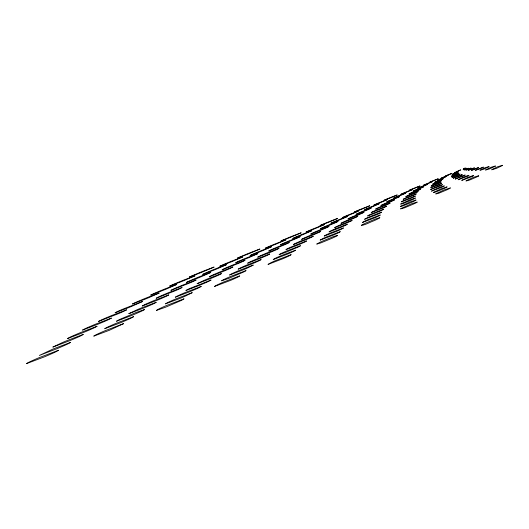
<?xml version="1.0" encoding="UTF-8"?>
<svg xmlns="http://www.w3.org/2000/svg" width="529" height="529" viewBox="0 0 529 529"><rect width="100%" height="100%" fill="white"/><g stroke="black" fill="none" stroke-linecap="round" stroke-linejoin="round"><path stroke-width="0.79" d="M445.59 175.932L451.72 173.433L449.571 174.378A9.886 0.377 -21.1 0 1 448.01 175.013L445.597 175.932M351.415 220.811L352.169 220.295L341.231 224.475A22.304 0.853 -21.1 0 0 338.844 225.513A21.881 0.84 -21.1 0 0 337.495 226.128L336.907 226.399A25.022 0.959 -21.1 0 0 335.531 227.08L334.632 227.662L344.862 223.78A23.739 0.913 -21.1 0 0 347.401 222.689L349.524 221.737A22.965 0.879 -21.1 0 0 351.415 220.811M463.86 168.652L465.189 168.07L463.801 168.672M335.71 228.64L347.381 224.17L346.707 224.686A25.63 0.985 -21.1 0 1 345.384 225.354L343.414 226.273A25.26 0.972 -21.1 0 1 340.894 227.377L329.051 231.92L329.871 231.345A27.766 1.065 -21.1 0 1 331.247 230.644L331.848 230.36A23.944 0.919 -21.1 0 1 335.71 228.64M457.929 171.052L460.746 169.862L454.484 172.778L457.618 171.363M214.523 286.46L230.842 280.271A34.689 1.329 -21.1 0 0 234.294 278.75L237.005 277.494A36.065 1.382 -21.1 0 0 238.81 276.568L239.743 275.86L223.588 282.043A33.492 1.283 -21.1 0 0 220.183 283.544A33.069 1.27 -21.1 0 0 218.279 284.417L217.465 284.807A38.22 1.468 -21.1 0 0 215.601 285.753L214.523 286.46M452.044 177.308L457.975 175.106A13.774 0.529 -21.1 0 0 459.489 174.378L459.681 174.272A16.22 0.622 -21.1 0 0 460.065 173.988L452.388 177.043A19.54 0.747 -21.1 0 0 452.083 177.261L452.083 177.261M431.618 191.121L441.523 187.392A21.616 0.827 -21.1 0 0 443.362 186.492L443.937 186.168A26.047 0.998 -21.1 0 0 444.36 185.858L440.102 187.121L432.167 190.698A29.227 1.124 -21.1 0 0 431.671 191.048L431.618 191.121M371.246 212.565L381.217 208.783A21.391 0.82 -21.1 0 0 383.313 207.857L384.947 207.097A21.755 0.833 -21.1 0 0 386.018 206.541L386.56 206.165L376.007 210.198A20.281 0.78 -21.1 0 0 373.527 211.316L373.031 211.554A23.944 0.919 -21.1 0 0 371.9 212.136L371.246 212.565M183.9 298.872L182.73 299.685A37.275 1.428 -21.1 0 1 180.68 300.71L165.551 307.21L156.432 310.43L157.754 309.551A39.325 1.508 -21.1 0 1 159.864 308.5L162.879 307.111A35.602 1.369 -21.1 0 1 166.615 305.484L183.9 298.872M464.151 169.948L468.277 168.308A9.608 0.37 -21.1 0 0 468.344 168.189L464.257 169.842A13.509 0.516 -21.1 0 0 464.151 169.948M450.265 187.934L450.258 187.993A32.448 1.243 -21.1 0 1 449.862 188.337L449.253 188.688A26.1 1.005 -21.1 0 1 447.23 189.693L438.713 193.277L435.704 193.978A35.813 1.375 -21.1 0 1 436.174 193.607L444.386 189.825L450.265 187.934M301.682 239.32L312.236 235.319A25.022 0.959 -21.1 0 0 315.019 234.142L315.866 233.772A21.881 0.84 -21.1 0 0 318.048 232.806A22.304 0.853 -21.1 0 0 319.152 232.284L320.68 231.431L310.272 235.365A22.965 0.879 -21.1 0 0 306.714 236.88L304.519 237.852A23.739 0.913 -21.1 0 0 302.905 238.619L301.682 239.32M387.651 199.453L382.13 201.893A19.54 0.747 -21.1 0 1 380.053 202.739L373.897 205.08L375.722 204.201A13.774 0.529 -21.1 0 1 378.38 203.063L379.009 202.805A16.22 0.622 -21.1 0 1 381.66 201.721L387.651 199.453M328.919 226.478L326.79 227.609A20.281 0.78 -21.1 0 1 324.072 228.812L323.252 229.163A23.944 0.919 -21.1 0 1 320.567 230.287L310.735 234.076L312.494 233.091A21.391 0.82 -21.1 0 1 314.286 232.271L316.587 231.272A21.755 0.833 -21.1 0 1 319.205 230.175L328.919 226.478M415.92 200.028L415.84 200.174A29.531 1.131 -21.1 0 1 415.205 200.59L414.438 201.007A25.075 0.965 -21.1 0 1 412.078 202.131L402.919 205.933L400.321 206.489A32.507 1.25 -21.1 0 1 401.022 206.039L410.259 201.893L415.92 200.028M52.966 347.031L69.702 340.696A39.325 1.508 -21.1 0 0 74.139 338.818L77.942 337.158A35.602 1.369 -21.1 0 0 80.805 335.836L83.331 334.381L66.76 340.702A37.275 1.428 -21.1 0 0 62.389 342.554L52.966 347.031M441.576 183.252L441.523 183.345A19.778 0.76 -21.1 0 1 440.829 183.775L440.538 183.927A17.146 0.661 -21.1 0 1 439.354 184.495A17.47 0.668 -21.1 0 1 438.362 184.945L430.705 187.749A22.754 0.873 -21.1 0 1 431.221 187.425L441.576 183.252M271.41 246.792L262.814 250.601A29.227 1.124 -21.1 0 1 259.607 251.91L250.032 255.547L253.457 253.907A21.616 0.827 -21.1 0 1 256.869 252.459L258.86 251.632A26.047 0.998 -21.1 0 1 262 250.356L271.41 246.792M96.972 326.3L94.334 327.762A33.492 1.283 -21.1 0 1 92.542 328.588A33.069 1.27 -21.1 0 1 89.084 330.116L87.748 330.685A38.22 1.468 -21.1 0 1 83.41 332.51L67.342 338.646L70.178 337.099A34.689 1.329 -21.1 0 1 73.068 335.776L76.798 334.156A36.065 1.382 -21.1 0 1 81.076 332.364L96.972 326.3M458.015 172.593L457.982 172.646A10.17 0.39 -21.1 0 1 457.585 172.89L456.983 173.181A9.826 0.377 -21.1 0 1 455.839 173.697L451.865 175.132A12.994 0.496 -21.1 0 1 452.196 174.934L458.015 172.593M362.491 222.444L374.724 217.849A26.847 1.032 -21.1 0 0 377.084 216.778L378.857 215.918A30.213 1.157 -21.1 0 0 379.941 215.316L380.311 214.939L367.391 219.899A26.384 1.012 -21.1 0 0 365.228 220.897L362.491 222.444M452.758 174.034L458.147 171.78L453.399 173.664A9.773 0.377 -21.1 0 0 452.91 173.922L452.784 174.008M401.465 201.833L411.079 198.216A21.193 0.813 -21.1 0 0 412.931 197.383L414.313 196.709A23.554 0.906 -21.1 0 0 415.146 196.239L415.437 195.988L405.293 199.836A20.724 0.793 -21.1 0 0 403.607 200.617L402.384 201.232A26.199 1.005 -21.1 0 0 401.656 201.661L401.465 201.833M431.228 186.089L438.217 183.457A15.533 0.595 -21.1 0 0 439.559 182.849L440.551 182.366A16.888 0.648 -21.1 0 0 441.14 182.029L431.895 185.653A19.58 0.754 -21.1 0 0 431.366 185.963L431.228 186.089M128.911 313.631L143.928 307.951A35.463 1.362 -21.1 0 0 147.928 306.258L151.354 304.764A31.74 1.217 -21.1 0 0 153.939 303.573L156.253 302.31L141.382 307.931A33.393 1.283 -21.1 0 0 137.447 309.591L128.911 313.631M186.4 282.42L197.515 278.228A32.507 1.25 -21.1 0 0 201.172 276.727L210.787 272.448L199.817 276.581A29.531 1.131 -21.1 0 0 196.233 278.042L193.964 278.988A25.075 0.965 -21.1 0 0 190.116 280.635L186.4 282.42M306.503 240.999L305.583 241.621A26.9 1.032 -21.1 0 1 304.023 242.388L300.849 243.823A27.634 1.058 -21.1 0 1 297.867 245.106L285.918 249.642L286.983 248.954A28.89 1.111 -21.1 0 1 288.603 248.154L290.884 247.116A26.172 1.005 -21.1 0 1 293.694 245.892L306.503 240.999M455.35 179.033L463.292 176.078A18.284 0.701 -21.1 0 0 464.621 175.41L464.998 175.178A22.707 0.873 -21.1 0 0 465.209 174.967L461.526 176.078L455.634 178.789A26.219 1.005 -21.1 0 0 455.35 179.033M168.725 294.944L166.318 296.266A29.564 1.137 -21.1 0 1 161.583 298.382L160.38 298.892A34.398 1.323 -21.1 0 1 156.485 300.532L142.208 306.026L144.734 304.605A30.827 1.184 -21.1 0 1 147.346 303.415L150.705 301.96A32.196 1.237 -21.1 0 1 154.541 300.353L168.725 294.944M330.982 223.205L338.672 220.302A22.754 0.873 -21.1 0 0 341.198 219.264L347.745 216.348L340.2 219.185A19.778 0.76 -21.1 0 0 336.953 220.52L336.186 220.838A17.146 0.661 -21.1 0 0 334.136 221.711A17.47 0.668 -21.1 0 0 333.012 222.213L330.982 223.205M348.089 218.874L356.923 215.528A21.153 0.813 -21.1 0 0 359.264 214.536L359.978 214.225A18.343 0.701 -21.1 0 0 362.749 212.975L364.045 212.255L355.356 215.541A19.084 0.734 -21.1 0 0 352.367 216.811L350.522 217.631A19.844 0.76 -21.1 0 0 349.147 218.272L348.089 218.874M445.233 177.076L444.73 177.38A9.006 0.344 -21.1 0 1 443.454 177.969L443.117 178.114A10.626 0.41 -21.1 0 1 441.596 178.762L437.622 180.277L437.946 180.052A10.626 0.41 -21.1 0 1 438.746 179.662L439.01 179.543A9.006 0.344 -21.1 0 1 440.637 178.828L445.233 177.076M446.945 186.909L446.926 186.968A29.234 1.124 -21.1 0 1 446.516 187.299L445.927 187.636A23.845 0.913 -21.1 0 1 443.99 188.588L435.995 191.941L433.304 192.556A32.507 1.25 -21.1 0 1 433.787 192.199L441.556 188.641L446.945 186.909M423.398 185.302L427.67 183.689A12.894 0.496 -21.1 0 0 429.508 182.928L432.537 181.553L428.411 183.107A10.17 0.39 -21.1 0 0 426.665 183.828L425.481 184.323A9.826 0.377 -21.1 0 0 424.258 184.872L423.398 185.302M279.2 254.601L285.349 252.531L298.158 247.05A29.512 1.131 -21.1 0 0 299.718 246.256L300.571 245.694L287.016 250.825A27.892 1.071 -21.1 0 0 284.126 252.095A27.462 1.051 -21.1 0 0 282.493 252.836L281.792 253.166A31.608 1.217 -21.1 0 0 280.172 253.98L279.2 254.601M400.711 208.862L404.401 207.871L413.4 204.095A27.244 1.045 -21.1 0 0 415.847 202.911L416.634 202.481A32.653 1.256 -21.1 0 0 417.255 202.052L411.965 203.619L401.491 208.3A35.721 1.369 -21.1 0 0 400.797 208.77L400.711 208.862M371.133 208.069L369.315 209.021A16.644 0.641 -21.1 0 1 367.033 210.026L366.346 210.324A20.155 0.774 -21.1 0 1 364.097 211.263L355.931 214.384L357.511 213.544A17.53 0.674 -21.1 0 1 359.026 212.856L360.95 212.03A17.893 0.688 -21.1 0 1 363.139 211.117L371.133 208.069M340.167 231.689L339.585 232.158A31.132 1.197 -21.1 0 1 338.262 232.859L336.193 233.844A28.764 1.104 -21.1 0 1 333.495 235.041L320.144 240.12L322.849 238.566A27.971 1.071 -21.1 0 1 326.029 237.111L340.167 231.689M253.16 265.128L246.62 268.388A31.528 1.21 -21.1 0 1 243.201 269.856L229.533 275.047L230.763 274.253A32.772 1.256 -21.1 0 1 232.628 273.341L235.253 272.144A30.047 1.151 -21.1 0 1 238.48 270.742L253.16 265.128M197.185 283.663L210.482 278.631A31.608 1.217 -21.1 0 0 214.04 277.13L215.131 276.66A27.462 1.051 -21.1 0 0 217.955 275.417A27.892 1.071 -21.1 0 0 219.403 274.743L221.472 273.572L208.333 278.585A29.512 1.131 -21.1 0 0 204.835 280.053L197.185 283.663M221.671 280.76L228.627 278.419L243.254 272.164A33.393 1.283 -21.1 0 0 245.059 271.258L246.071 270.544L230.651 276.442A31.74 1.217 -21.1 0 0 227.338 277.89L224.666 279.12A35.463 1.362 -21.1 0 0 222.802 280.053L221.671 280.76M383.71 209.18L383.227 209.563A24.499 0.939 -21.1 0 1 382.15 210.132L380.47 210.926A23.144 0.886 -21.1 0 1 378.288 211.891L367.576 216.011L368.158 215.541A26.82 1.032 -21.1 0 1 369.295 214.946L369.797 214.701A22.304 0.853 -21.1 0 1 372.37 213.524L383.71 209.18M430.738 189.514L439.268 186.347A19.401 0.747 -21.1 0 0 441.57 185.256L442.125 184.952A22.906 0.879 -21.1 0 0 442.561 184.647L438.753 185.778L431.307 189.111A25.974 0.998 -21.1 0 0 430.804 189.442L430.738 189.514M192.153 292.696L184.72 296.385A35.417 1.362 -21.1 0 1 180.865 298.039L165.478 303.877L166.873 302.991A36.653 1.408 -21.1 0 1 168.982 301.953L171.951 300.604A33.922 1.303 -21.1 0 1 175.595 299.024L192.153 292.696M232.806 267.019L229.95 268.514A25.928 0.998 -21.1 0 1 226.412 270.074L225.341 270.531A30.596 1.177 -21.1 0 1 221.882 271.979L209.239 276.806L211.62 275.536A26.979 1.038 -21.1 0 1 213.954 274.478L216.936 273.189A28.341 1.091 -21.1 0 1 220.335 271.767L232.806 267.019M415.298 198.058L415.04 198.309A26.496 1.018 -21.1 0 1 414.2 198.792L413.79 199.003A22.793 0.873 -21.1 0 1 412.177 199.777A23.124 0.886 -21.1 0 1 410.835 200.385L402.886 203.652L400.605 204.121A29.333 1.124 -21.1 0 1 401.319 203.685L410.114 199.764L415.298 198.058M434.745 182.28L439.804 180.382A12.061 0.463 -21.1 0 0 441.027 179.847L442.032 179.397A11.321 0.436 -21.1 0 0 442.879 178.967L443.157 178.769L437.423 180.958A10.977 0.423 -21.1 0 0 436.061 181.573L435.784 181.705A13.443 0.516 -21.1 0 0 434.99 182.115L434.792 182.241M226.346 264.731L216.718 268.977A32.507 1.25 -21.1 0 1 213.167 270.418L202.653 274.419L206.515 272.587A23.845 0.913 -21.1 0 1 210.304 270.98L212.519 270.061A29.234 1.124 -21.1 0 1 215.997 268.653L226.346 264.731M316.864 244.028L320.733 242.943L330.942 238.738A30.609 1.177 -21.1 0 0 333.726 237.488L335.842 236.476A33.975 1.303 -21.1 0 0 337.171 235.755L337.7 235.352L333.687 236.496L322.769 241.019A30.054 1.151 -21.1 0 0 319.496 242.527L316.864 244.028M123.462 323.688L109.344 330.288L93.745 336.14L95.306 335.148A40.535 1.554 -21.1 0 1 97.66 333.997L100.973 332.49A37.804 1.448 -21.1 0 1 105.04 330.731L123.462 323.688M132.514 303.944L144.556 299.401A35.721 1.369 -21.1 0 0 148.556 297.767L159.189 293.026L147.3 297.536A32.653 1.256 -21.1 0 0 143.366 299.136L140.879 300.174A27.244 1.045 -21.1 0 0 136.647 301.98L132.514 303.944M423.736 186.73L422.995 187.173A12.782 0.489 -21.1 0 1 421.21 187.993L420.734 188.198A14.587 0.562 -21.1 0 1 419.166 188.866L413.083 191.2L413.731 190.79A14.587 0.562 -21.1 0 1 414.61 190.367L414.981 190.195A12.782 0.489 -21.1 0 1 417.275 189.197L423.736 186.73M418.042 191.538L417.659 191.829A17.893 0.688 -21.1 0 1 416.832 192.265L415.543 192.873A17.53 0.674 -21.1 0 1 413.863 193.614L405.763 196.728L406.252 196.352A20.155 0.774 -21.1 0 1 407.145 195.889L407.535 195.704A16.644 0.641 -21.1 0 1 409.499 194.811L418.042 191.538M364.666 219.224L376.126 214.913A24.962 0.959 -21.1 0 0 378.394 213.895L380.12 213.068A27.323 1.051 -21.1 0 0 381.197 212.486L381.627 212.109L369.5 216.758A24.387 0.939 -21.1 0 0 366.835 217.988L364.666 219.224M386.825 201.86L393.933 199.162A17.305 0.661 -21.1 0 0 395.837 198.355L396.419 198.111A14.607 0.562 -21.1 0 0 398.674 197.092L399.732 196.51L392.763 199.142A15.202 0.582 -21.1 0 0 390.349 200.167L388.841 200.835A15.956 0.615 -21.1 0 0 387.717 201.364L386.825 201.86M257.788 257.127L269.36 252.743A27.766 1.065 -21.1 0 0 272.481 251.434L273.44 251.024A23.944 0.919 -21.1 0 0 277.189 249.338L279.034 248.306L267.608 252.664A25.63 0.985 -21.1 0 0 264.546 253.953L261.875 255.11A25.26 0.972 -21.1 0 0 259.799 256.062L257.788 257.127M409.056 193.964L415.827 191.419A15.956 0.615 -21.1 0 0 417.493 190.698L418.869 190.076A15.202 0.582 -21.1 0 0 420.059 189.488L420.502 189.197L413.288 191.921A14.607 0.562 -21.1 0 0 410.874 192.992L410.497 193.171A17.305 0.661 -21.1 0 0 409.611 193.621L409.056 193.964M453.333 178.194L460.435 175.555A16.015 0.615 -21.1 0 0 461.672 174.94L462.035 174.722A19.474 0.747 -21.1 0 0 462.26 174.524L453.631 177.962A22.873 0.879 -21.1 0 0 453.333 178.194M358.312 211.117L351.759 213.994A22.873 0.879 -21.1 0 1 349.338 214.979L342.243 217.677L344.954 216.401A16.015 0.615 -21.1 0 1 347.54 215.31L349.041 214.688A19.474 0.747 -21.1 0 1 351.388 213.742L358.312 211.117M291.036 254.7L290.289 255.262A34.954 1.342 -21.1 0 1 288.722 256.082L286.315 257.22A32.586 1.25 -21.1 0 1 283.194 258.602L268.011 264.434L271.192 262.569A31.581 1.21 -21.1 0 1 274.882 260.883L291.036 254.7M292.821 238.453L301.437 235.2A25.974 0.998 -21.1 0 0 304.307 234.03L311.872 230.677L303.401 233.871A22.906 0.879 -21.1 0 0 300.604 235.008L298.832 235.742A19.401 0.747 -21.1 0 0 295.189 237.309L292.821 238.453M379.802 217.73L377.838 218.946A28.44 1.091 -21.1 0 1 375.782 219.925A28.771 1.104 -21.1 0 1 374.096 220.686C370.346 222.035 364.269 225.44 361.294 225.367A35.946 1.382 -21.1 0 1 362.206 224.805L363.813 223.992A28.5 1.091 -21.1 0 1 366.048 222.954L375.868 218.867L379.802 217.73M451.548 176.289L456.679 174.378A11.817 0.456 -21.1 0 0 457.605 173.955L458.253 173.624A13.146 0.503 -21.1 0 0 458.643 173.367L451.911 176.031A16.24 0.622 -21.1 0 0 451.594 176.243L451.548 176.289M111.381 318.127L107.79 319.985A31.581 1.21 -21.1 0 1 103.433 321.903L102.123 322.459A37.248 1.428 -21.1 0 1 97.885 324.231L82.484 330.109L85.433 328.549A32.586 1.25 -21.1 0 1 88.31 327.253L91.973 325.672A34.954 1.342 -21.1 0 1 96.152 323.927L111.381 318.127M394.568 199.81L393.596 200.385A16.769 0.641 -21.1 0 1 392.366 200.967L390.68 201.714A18.482 0.708 -21.1 0 1 388.676 202.567L380.873 205.556L381.68 205.04A18.482 0.708 -21.1 0 1 382.811 204.498L383.28 204.28A16.339 0.628 -21.1 0 1 384.358 203.797A16.769 0.641 -21.1 0 1 386.23 202.991L394.568 199.81M289.218 242.527L286.665 243.836A22.304 0.853 -21.1 0 1 283.564 245.198L282.631 245.595A26.82 1.032 -21.1 0 1 279.61 246.858L268.725 251.05L270.828 249.9A23.144 0.886 -21.1 0 1 272.891 248.974L275.497 247.85A24.499 0.939 -21.1 0 1 278.459 246.62L289.218 242.527M403.25 199.281L412.091 195.961A19.322 0.741 -21.1 0 0 413.85 195.175L415.186 194.533A20.677 0.793 -21.1 0 0 416.019 194.083L416.349 193.832L407.019 197.37A18.727 0.721 -21.1 0 0 404.956 198.315L404.209 198.692A23.117 0.886 -21.1 0 0 403.475 199.109L403.25 199.281M375.696 209.067L384.18 205.887A19.844 0.76 -21.1 0 0 386.282 204.981L388.028 204.194A19.084 0.734 -21.1 0 0 389.575 203.434L390.164 203.017L381.098 206.482A18.343 0.701 -21.1 0 0 378.023 207.844L377.541 208.069A21.153 0.813 -21.1 0 0 376.41 208.631L375.696 209.067M405.677 193.098L404.169 193.865A12.954 0.496 -21.1 0 1 402.84 194.447L401.762 194.91A16.412 0.628 -21.1 0 1 399.335 195.922L393.516 198.144L394.515 197.588A13.628 0.522 -21.1 0 1 396.095 196.874L397.643 196.213A14.045 0.542 -21.1 0 1 399.388 195.485L405.677 193.098M357.723 216.321L356.513 217.035A20.657 0.793 -21.1 0 1 355.012 217.743L352.949 218.656A22.37 0.86 -21.1 0 1 350.509 219.7L340.993 223.344L341.959 222.722A22.37 0.86 -21.1 0 1 343.328 222.061L345.225 221.208A20.657 0.793 -21.1 0 1 347.52 220.216L357.723 216.321M343.4 227.992L342.759 228.468A28.341 1.091 -21.1 0 1 341.443 229.156L339.42 230.102A26.979 1.038 -21.1 0 1 336.808 231.259L324.231 236.086L324.978 235.517A30.596 1.177 -21.1 0 1 326.353 234.803L326.962 234.506A25.928 0.998 -21.1 0 1 330.05 233.11L343.4 227.992M176.686 284.476L166.02 289.158A35.813 1.375 -21.1 0 1 162.132 290.738L150.672 295.089L154.964 293.073A26.1 1.005 -21.1 0 1 159.143 291.3L161.576 290.302A32.448 1.243 -21.1 0 1 165.398 288.755L176.686 284.476M313.208 236.258L311.766 237.111A24.539 0.939 -21.1 0 1 309.981 237.951L307.547 239.029A26.265 1.005 -21.1 0 1 304.671 240.259L293.416 244.524L294.56 243.829A26.265 1.005 -21.1 0 1 296.18 243.049L298.416 242.044A24.539 0.939 -21.1 0 1 301.133 240.874L313.208 236.258M261.022 259.627L259.342 260.612A28.427 1.091 -21.1 0 1 257.279 261.584L254.475 262.827A30.153 1.157 -21.1 0 1 251.156 264.249L238.182 269.162L239.498 268.368A30.153 1.157 -21.1 0 1 241.356 267.469L243.935 266.305A28.427 1.091 -21.1 0 1 247.076 264.956L261.022 259.627M201.159 286.427L199.248 287.551A32.315 1.243 -21.1 0 1 196.907 288.649L193.726 290.057A34.048 1.309 -21.1 0 1 189.971 291.664L175.278 297.232L176.759 296.339A34.048 1.309 -21.1 0 1 178.862 295.321L181.784 293.998A32.315 1.243 -21.1 0 1 185.342 292.464L201.159 286.427M181.983 287.538L178.703 289.218A27.971 1.071 -21.1 0 1 174.782 290.937L156.174 298.263L158.839 296.822A28.764 1.104 -21.1 0 1 161.438 295.658L164.731 294.243A31.132 1.197 -21.1 0 1 168.467 292.682L181.983 287.538M133.625 316.653L131.476 317.909A36.203 1.389 -21.1 0 1 128.858 319.146L125.307 320.719A37.943 1.455 -21.1 0 1 121.115 322.511L104.702 328.727L106.342 327.735A37.943 1.455 -21.1 0 1 108.69 326.598L111.956 325.123A36.203 1.389 -21.1 0 1 115.944 323.411L133.625 316.653M400.962 194.275L406.16 192.311A16.24 0.622 -21.1 0 0 407.899 191.604L412.395 189.613L407.337 191.511A13.146 0.503 -21.1 0 0 405.135 192.411L403.647 193.039A11.817 0.456 -21.1 0 0 402.417 193.574L400.962 194.275M465.513 168.202L463.133 169.214L465.507 168.215M58.421 350.31L56.041 351.706A40.092 1.541 -21.1 0 1 53.145 353.068L49.217 354.807A41.837 1.607 -21.1 0 1 44.581 356.784L26.45 363.654L28.255 362.557A41.837 1.607 -21.1 0 1 30.847 361.307L34.458 359.674A40.092 1.541 -21.1 0 1 38.862 357.776L58.421 350.31M432.623 184.211L438.382 182.075A13.628 0.522 -21.1 0 0 440.095 181.315L441.041 180.858A14.045 0.542 -21.1 0 0 441.629 180.548L435.327 182.849A12.954 0.496 -21.1 0 0 434.19 183.365L433.582 183.656A16.412 0.628 -21.1 0 0 432.795 184.085L432.623 184.211M295.42 250.243L294.62 250.806A32.196 1.237 -21.1 0 1 293.059 251.612L290.692 252.717A30.827 1.184 -21.1 0 1 287.664 254.046L273.215 259.594L274.121 258.919A34.398 1.323 -21.1 0 1 275.748 258.086L276.462 257.749A29.564 1.137 -21.1 0 1 281.104 255.666L295.42 250.243M337.952 221.459L335.71 222.59A18.727 0.721 -21.1 0 1 333.045 223.754L331.412 224.441A23.117 0.886 -21.1 0 1 328.774 225.533L320.475 228.7L322.366 227.695A19.322 0.741 -21.1 0 1 324.151 226.901L326.386 225.943A20.677 0.793 -21.1 0 1 328.906 224.891L337.952 221.459M324.376 224.587L316.785 227.9A26.219 1.005 -21.1 0 1 314.028 229.017L306.033 232.079L309.128 230.611A18.284 0.701 -21.1 0 1 312.103 229.355L313.823 228.654A22.707 0.873 -21.1 0 1 316.507 227.563L324.376 224.587M417.884 188.271L422.764 186.439A13.443 0.516 -21.1 0 0 424.741 185.613L425.19 185.421A10.977 0.423 -21.1 0 0 426.652 184.766L427.743 184.198L422.499 186.175A11.321 0.436 -21.1 0 0 420.654 186.955L419.49 187.464A12.061 0.463 -21.1 0 0 418.611 187.874L417.884 188.271M438.105 178.822L435.036 180.158A13.357 0.516 -21.1 0 1 433.337 180.845L429.674 182.254L432.993 180.792A9.608 0.37 -21.1 0 1 435.003 179.986L438.105 178.822M466.558 168.262L463.305 169.644A9.886 0.377 -21.1 0 1 463.457 169.465L466.558 168.262M244.907 260.38L241.938 261.875A24.387 0.939 -21.1 0 1 238.453 263.396L222.114 269.823L224.567 268.52A24.962 0.959 -21.1 0 1 226.888 267.489L229.811 266.239A27.323 1.051 -21.1 0 1 233.11 264.864L244.907 260.38M126.55 309.862L122.854 311.726A30.054 1.151 -21.1 0 1 118.542 313.604L98.401 321.48L101.449 319.913A30.609 1.177 -21.1 0 1 104.312 318.637L107.916 317.096A33.975 1.303 -21.1 0 1 111.996 315.403L126.55 309.862M70.502 342.415L68.036 343.817A37.804 1.448 -21.1 0 1 65.16 345.159L61.298 346.859A40.535 1.554 -21.1 0 1 56.755 348.783L39.344 355.448L53.217 348.955L70.502 342.415M144.556 309.525L142.327 310.788A33.922 1.303 -21.1 0 1 139.722 311.998L136.237 313.538A36.653 1.408 -21.1 0 1 132.138 315.277L116.44 321.282L118.146 320.224A35.417 1.362 -21.1 0 1 120.493 319.106L135.927 312.579L144.556 309.525M285.832 239.862L277.209 243.611A29.584 1.137 -21.1 0 1 274.108 244.867L265.174 248.286L268.706 246.62A20.578 0.787 -21.1 0 1 272.058 245.211L274.002 244.418A25.974 0.998 -21.1 0 1 277.024 243.195L285.832 239.862M210.939 280.066L208.942 281.19A30.047 1.151 -21.1 0 1 206.621 282.274L203.5 283.643A32.772 1.256 -21.1 0 1 199.843 285.191L185.858 290.547L187.405 289.594A31.528 1.21 -21.1 0 1 189.508 288.589L210.939 280.066M269.645 254.032L267.886 255.024A26.172 1.005 -21.1 0 1 265.842 255.97L263.098 257.18A28.89 1.111 -21.1 0 1 259.878 258.542L247.605 263.237L248.994 262.391A27.634 1.058 -21.1 0 1 250.852 261.511L254.356 259.957A26.9 1.032 -21.1 0 1 257.517 258.621L269.645 254.032M379.009 203.817L373.494 206.31A19.58 0.754 -21.1 0 1 371.305 207.209L364.547 209.782L366.233 208.915A15.533 0.595 -21.1 0 1 367.734 208.254L369.599 207.461A16.888 0.648 -21.1 0 1 371.682 206.601L379.009 203.817M300.161 236.648L297.503 237.964A20.724 0.793 -21.1 0 1 295.308 238.923L292.597 240.067A26.199 1.005 -21.1 0 1 289.621 241.29L280.383 244.815L282.625 243.651A21.193 0.813 -21.1 0 1 284.668 242.745L287.221 241.66A23.554 0.906 -21.1 0 1 290.077 240.477L300.161 236.648M196.001 280.039L192.609 281.719A26.384 1.012 -21.1 0 1 189.825 282.936L170.88 290.375L173.704 288.946A26.847 1.032 -21.1 0 1 176.289 287.802L179.523 286.427A30.213 1.157 -21.1 0 1 183.16 284.919L196.001 280.039M242.692 256.949L233.031 261.134A32.957 1.263 -21.1 0 1 229.593 262.523L219.72 266.299L223.674 264.44A22.899 0.879 -21.1 0 1 227.417 262.873L229.573 261.994A29.26 1.124 -21.1 0 1 232.945 260.632L242.692 256.949M502.51 165.451L496.466 168.381L491.699 169.816A37.46 1.435 -21.1 0 1 491.732 169.63L497.538 166.807L502.471 165.299A33.129 1.27 -21.1 0 1 502.51 165.451M495.329 166.132L489.781 168.817L485.47 170.107A34.041 1.309 -21.1 0 1 485.51 169.935L490.826 167.356L495.303 165.994A29.75 1.144 -21.1 0 1 495.329 166.132M419.894 186.016L415.377 187.954A16.935 0.648 -21.1 0 1 413.751 188.608L409.142 190.374L410.749 189.62A10.435 0.403 -21.1 0 1 412.891 188.721L413.896 188.311A12.994 0.496 -21.1 0 1 415.45 187.689L419.894 186.016M488.922 166.721L483.856 169.161L480.001 170.312A30.616 1.177 -21.1 0 1 480.054 170.153L484.875 167.819L488.902 166.589A26.371 1.012 -21.1 0 1 488.922 166.721M194.943 275.834L184.251 280.463A36.336 1.395 -21.1 0 1 180.468 281.983L169.617 286.103L174.048 284.066A25.061 0.965 -21.1 0 1 177.05 282.81L180.548 281.368A32.573 1.25 -21.1 0 1 184.257 279.881L194.943 275.834M483.268 167.21L483.076 167.369A17.55 0.674 -21.1 0 1 482.17 167.865L475.3 170.424A27.197 1.045 -21.1 0 1 475.366 170.272L483.261 167.098A22.998 0.886 -21.1 0 1 483.268 167.21M441.265 178.114L444.585 176.871A9.773 0.377 -21.1 0 0 445.967 176.289L448.083 175.304L441.265 178.114M142.486 301.51L131.853 306.284A35.946 1.382 -21.1 0 1 127.747 307.971L115.084 312.798L118.238 311.178A28.771 1.104 -21.1 0 1 120.05 310.378A28.44 1.091 -21.1 0 1 123.383 308.949L142.486 301.51M478.388 167.614L478.209 167.753A15.176 0.582 -21.1 0 1 477.396 168.196L471.399 170.464A23.779 0.913 -21.1 0 1 471.438 170.305L478.395 167.508A19.646 0.754 -21.1 0 1 478.388 167.614M257.775 253.642L249.185 257.491A29.333 1.124 -21.1 0 1 245.866 258.853L235.689 262.734L238.281 261.412A23.124 0.886 -21.1 0 1 239.749 260.764A22.793 0.873 -21.1 0 1 242.441 259.613L243.446 259.19A26.496 1.018 -21.1 0 1 246.646 257.868L257.775 253.642M474.275 167.924L474.11 168.05A12.815 0.489 -21.1 0 1 473.382 168.44L468.191 170.371A20.36 0.78 -21.1 0 1 468.277 170.245L474.288 167.832A16.306 0.628 -21.1 0 1 474.275 167.924M397.081 195.009L391.526 197.39A20.36 0.78 -21.1 0 1 389.562 198.183L384.014 200.299L386.421 199.195A12.815 0.489 -21.1 0 1 388.577 198.302L389.8 197.806A16.306 0.628 -21.1 0 1 391.691 197.046L397.081 195.009M470.922 168.143L470.77 168.248A10.435 0.403 -21.1 0 1 469.924 168.691L465.798 170.226A16.935 0.648 -21.1 0 1 465.884 170.093L470.949 168.063A12.994 0.496 -21.1 0 1 470.922 168.143M369.665 205.821L363.073 208.631A23.779 0.913 -21.1 0 1 360.765 209.563L354.278 212.036L357.121 210.74A15.176 0.582 -21.1 0 1 359.66 209.689L361.102 209.1A19.646 0.754 -21.1 0 1 363.337 208.208L369.665 205.821M337.641 218.431L330.023 221.684A27.197 1.045 -21.1 0 1 327.372 222.749L319.946 225.579L323.219 224.091A17.55 0.674 -21.1 0 1 326.135 222.874L327.801 222.2A22.998 0.886 -21.1 0 1 330.38 221.168L337.641 218.431M301.021 232.846L292.365 236.536A30.616 1.177 -21.1 0 1 289.376 237.739L281.011 240.926L289.899 237.111A26.371 1.012 -21.1 0 1 292.815 235.947L301.021 232.846M478.487 175.992L477.753 176.448A25.061 0.965 -21.1 0 1 476.457 177.103L469.666 180.019L466.029 181.037A36.336 1.395 -21.1 0 1 466.254 180.713L473.614 177.268L478.666 175.747A32.573 1.25 -21.1 0 1 478.487 175.992M259.799 249.073L250.105 253.199A34.041 1.309 -21.1 0 1 246.779 254.535L237.475 258.079L247.393 253.827A29.75 1.144 -21.1 0 1 250.653 252.525L259.799 249.073M213.974 267.105L203.248 271.668A37.46 1.435 -21.1 0 1 199.578 273.143L189.322 277.024L200.286 272.349A33.129 1.27 -21.1 0 1 203.89 270.914L213.974 267.105M473.224 175.813L472.814 176.078A22.899 0.879 -21.1 0 1 471.306 176.858L461.698 180.475A32.957 1.263 -21.1 0 1 461.949 180.164L468.82 176.964L473.415 175.575A29.26 1.124 -21.1 0 1 473.224 175.813M468.727 175.542L468.337 175.787A20.578 0.787 -21.1 0 1 466.915 176.514L458.134 179.774A29.584 1.137 -21.1 0 1 458.412 179.523L464.786 176.567L468.932 175.317A25.974 0.998 -21.1 0 1 468.727 175.542"/></g></svg>
